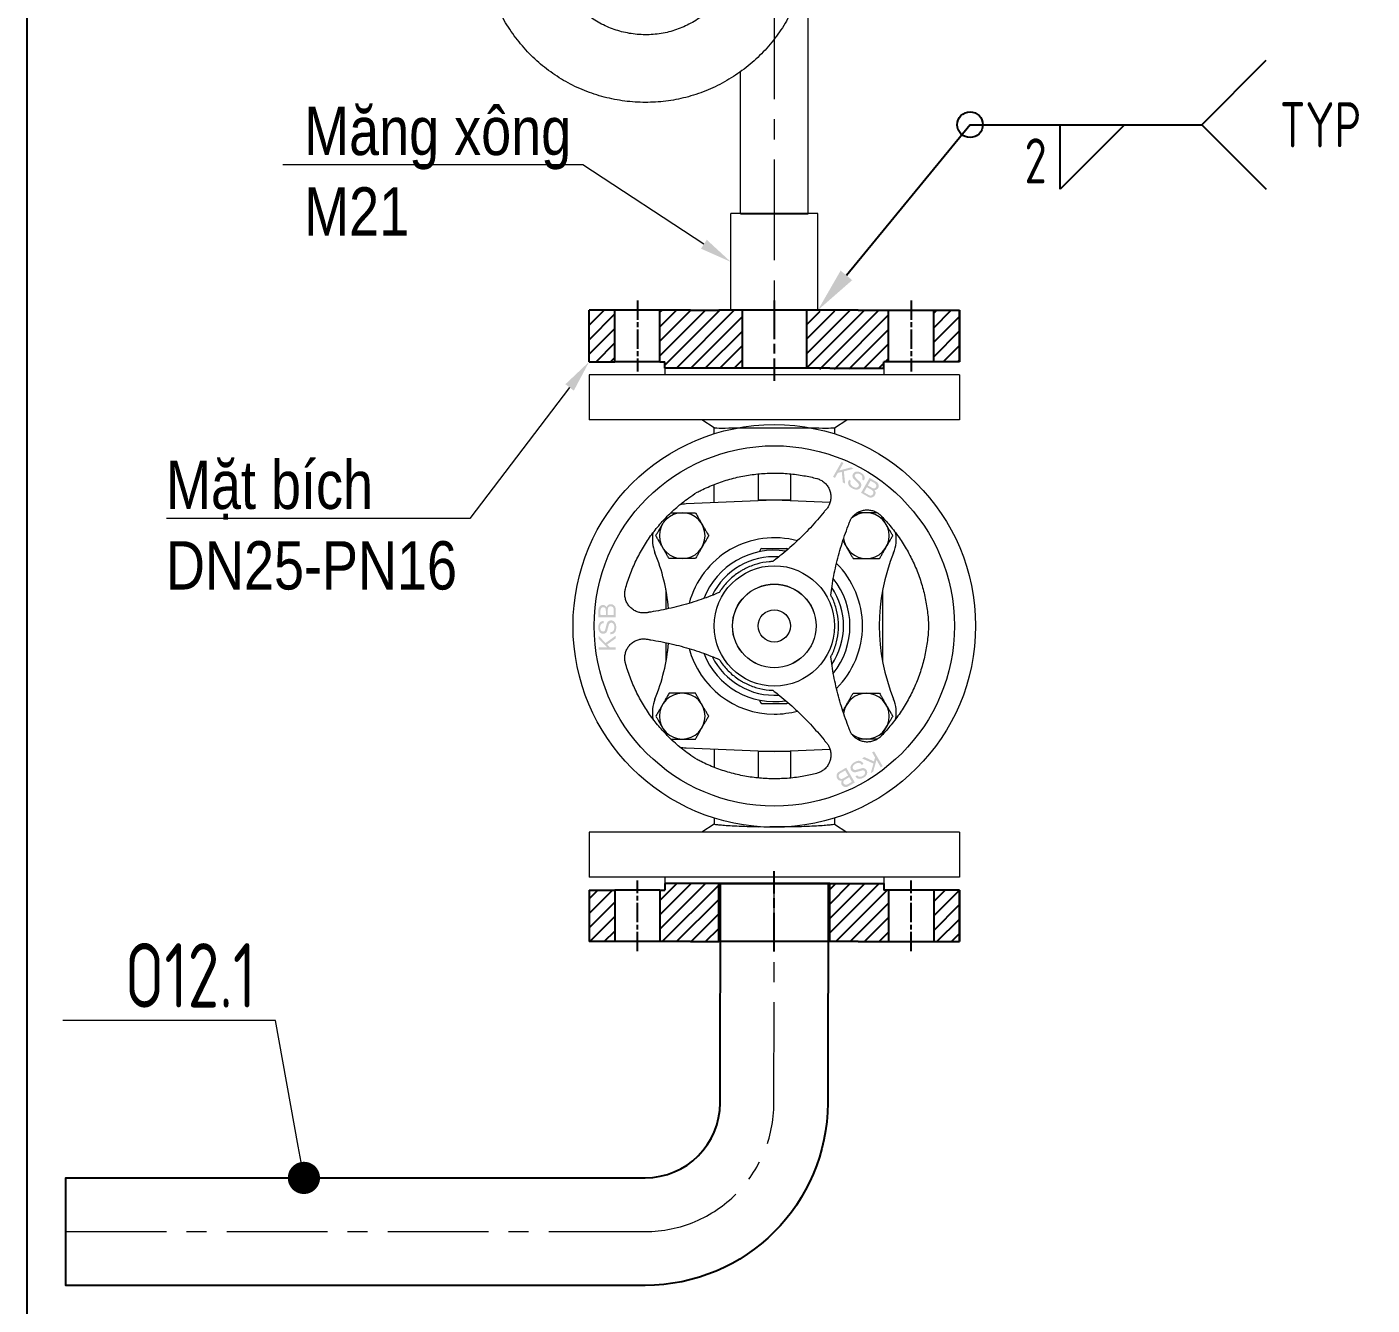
# Model space of a CAD drawing. Header units: millimetres. Extents: x -46397 to 283259, y -8690 to 23983.
# Drawn here: x 182186.1 to 182603.8, y -1668.3 to -1271.5 of the extents above; entities that cross this region are included whole.
import ezdxf
from ezdxf import colors
from ezdxf.entities.mleader import LeaderData, LeaderLine
from ezdxf.math import Vec2, Vec3

# ---------------------------------------------------------------- set-up
doc = ezdxf.new("R2010")
doc.units = ezdxf.units.MM
for name, pattern in [('AM_ISO08W050', [18, 12, -1.5, 3, -1.5]), ('AM_ISO08W050x2', [9, 6, -0.75, 1.5, -0.75]), ('CENTER', [2, 1.25, -0.25, 0.25, -0.25]), ('HIDDEN', [0.375, 0.25, -0.125])]:
    doc.linetypes.add(name, pattern=pattern)
for name, color, linetype, lineweight in [('AM_5', 3, 'Continuous', 25), ('AM_7', 4, 'AM_ISO08W050', 25), ('CHUAN DUONG TAM', 1, 'CENTER', 0), ('Dtext', 255, 'Continuous', 20), ('mDƯỜNG CƠ BẢN', 255, 'Continuous', 25), ('mDƯỜNG KHUẤT', 251, 'HIDDEN', 5), ('PV-1A1AF1D7', 7, 'Continuous', 0), ('PV-1AE4', 7, 'Continuous', 0)]:
    doc.layers.add(name, color=color, linetype=linetype, lineweight=lineweight)
doc.styles.add('Chu va so', font='arial.ttf')
doc.styles.add('GHI CHÚ 2', font='arial.ttf', dxfattribs={"width": 0.8, "height": 1})
doc.styles.get("Standard").update_dxf_attribs({"font": 'isocp.shx', "width": 0.8})
doc.styles.add('TCVN', font='arial.ttf')

# ---------------------------------------------------------------- blocks, each defined once
blk = doc.blocks.new('hgjkghjkghjkgjk')
at = {"linetype": 'Continuous', "ltscale": 50}
for p, q in [((-210, 3400), (210, 3400)), ((-210, 0), (210, 0))]:
    blk.add_line(p, q, dxfattribs=at)
at = {"layer": 'PV-1A1AF1D7', "extrusion": (0, 1, 0)}
for p, q in [((-210, 1700), (-210, 3400)), ((210, 1700), (210, 3400)), ((-210, 1699.9), (-210, 1700)), ((210, 1700), (210, 1700)), ((210, 0), (210, 1697.4)), ((-210, 0), (-210, 881))]:
    blk.add_line(p, q, dxfattribs=at)
at = {"layer": 'PV-1A1AF1D7'}
for points, knots in [([(210, 1699.9), (210, 1657.9), (207.3, 1615.9), (196.7, 1531.9), (188.6, 1489.9), (167.3, 1407.1), (153.9, 1366.1), (122.2, 1286.2), (103.7, 1247.2), (62.1, 1172.1), (38.9, 1135.9), (-11.7, 1067.3), (-39.1, 1034.8), (-97.9, 973.3), (-129.4, 944.3), (-195.8, 890.3), (-231, 865.2), (-304.2, 819.6), (-342.4, 799.1), (-420.8, 763.1), (-461.2, 747.7), (-543, 722.3), (-584.7, 712.3), (-668.3, 697.9), (-710.5, 693.4), (-795.3, 689.6), (-838.1, 690.4), (-923.6, 697.3), (-966.4, 703.5), (-1050.8, 721.2), (-1092.6, 732.8), (-1174.1, 761.1), (-1213.9, 777.8), (-1290.5, 816), (-1327.4, 837.6), (-1397.8, 885), (-1431.4, 910.9), (-1495.3, 966.9), (-1525.7, 997.1), (-1582.7, 1061.3), (-1609.3, 1095.4), (-1658.1, 1166.5), (-1680.3, 1203.8), (-1719.6, 1280.5), (-1736.8, 1320.1), (-1765.6, 1400.7), (-1777.3, 1441.7), (-1795.3, 1524.6), (-1801.7, 1566.5), (-1809.2, 1651.2), (-1810.3, 1694.2), (-1807.1, 1780), (-1802.8, 1823), (-1788.7, 1908.2), (-1779, 1950.5), (-1754.3, 2033), (-1739.4, 2073.5), (-1704.5, 2151.5), (-1684.6, 2189.2), (-1640.3, 2261.5), (-1615.9, 2296.2), (-1562.7, 2362.6), (-1533.7, 2394.4), (-1472.1, 2454.3), (-1439.1, 2482.4), (-1370.1, 2534.2), (-1333.9, 2558), (-1259, 2600.6), (-1220.2, 2619.4), (-1141.2, 2651.6), (-1100.8, 2665), (-1018.8, 2686.6), (-977.1, 2694.8), (-892.7, 2706.1), (-849.7, 2709), (-763.7, 2709.6), (-720.5, 2707.2), (-634.8, 2696.9), (-592.2, 2689), (-508.7, 2667.9), (-467.7, 2654.7), (-388.5, 2623.3), (-350, 2605.1), (-277.4, 2564.9), (-242.9, 2543), (-210, 2519.1)], [0.003524, 0.003524, 0.003524, 0.003524, 6.321713, 6.321713, 12.731547, 12.731547, 19.192711, 19.192711, 25.667527, 25.667527, 32.111364, 32.111364, 38.487634, 38.487634, 44.901531, 44.901531, 51.377982, 51.377982, 57.877574, 57.877574, 64.355788, 64.355788, 70.771359, 70.771359, 77.125238, 77.125238, 83.54674, 83.54674, 90.027261, 90.027261, 96.527035, 96.527035, 103.000791, 103.000791, 109.408702, 109.408702, 115.764049, 115.764049, 122.192695, 122.192695, 128.677023, 128.677023, 135.176144, 135.176144, 141.64572, 141.64572, 148.044381, 148.044381, 154.403818, 154.403818, 160.839209, 160.839209, 167.326538, 167.326538, 173.824948, 173.824948, 180.288801, 180.288801, 186.680609, 186.680609, 193.044213, 193.044213, 199.48669, 199.48669, 205.975593, 205.975593, 212.473406, 212.473406, 218.931901, 218.931901, 225.315595, 225.315595, 231.685052, 231.685052, 238.134335, 238.134335, 244.625947, 244.625947, 251.121835, 251.121835, 257.574765, 257.574765, 263.949948, 263.949948, 270.068543, 270.068543, 270.068543, 270.068543]), ([(-210, 1700), (-210, 1700), (-210, 1700), (-210, 1701.6), (-210, 1703.2), (-210.1, 1709.6), (-210.2, 1714.4), (-210.8, 1733.6), (-211.8, 1747.9), (-216.8, 1794.8), (-223, 1827.1), (-240.6, 1890.3), (-252.1, 1921.3), (-280, 1980.6), (-296.5, 2009.1), (-333.8, 2062.3), (-354.5, 2087.3), (-400, 2134.1), (-425.1, 2155.9), (-478.4, 2195.2), (-506.8, 2212.8), (-565.7, 2242.5), (-596.3, 2254.7), (-658.3, 2273.4), (-689.9, 2280.1), (-754, 2288.5), (-786.9, 2290.1), (-852.7, 2288), (-885.9, 2284.2), (-950.9, 2271.2), (-982.9, 2261.9), (-1043.8, 2238.3), (-1073, 2223.9), (-1128.4, 2190.7), (-1154.8, 2171.8), (-1204.6, 2129.7), (-1228.2, 2106.3), (-1271.2, 2055.9), (-1290.7, 2028.8), (-1324.5, 1972.1), (-1338.9, 1942.5), (-1362, 1881.9), (-1370.9, 1850.9), (-1383.8, 1787.5), (-1387.7, 1754.9), (-1390.2, 1689.1), (-1388.8, 1655.7), (-1380.4, 1590), (-1373.4, 1557.4), (-1354.2, 1494.9), (-1341.9, 1464.7), (-1312.7, 1407.1), (-1295.7, 1379.5), (-1257.3, 1326.8), (-1235.6, 1301.7), (-1188.4, 1255.2), (-1162.7, 1233.8), (-1108.6, 1196.1), (-1080, 1179.6), (-1021.2, 1152.3), (-990.9, 1141.2), (-928.6, 1123.9), (-896.3, 1117.7), (-830.9, 1110.5), (-797.5, 1109.6), (-731.4, 1113.3), (-698.4, 1117.9), (-634.6, 1132.7), (-603.7, 1142.8), (-544.1, 1167.9), (-515.4, 1182.8), (-460.2, 1217.4), (-433.5, 1237.3), (-383.9, 1281), (-360.7, 1305.1), (-319.2, 1356.5), (-300.8, 1383.9), (-269.2, 1440.6), (-255.9, 1470.1), (-233.9, 1531.3), (-225.4, 1563.2), (-213.2, 1629.9), (-210, 1665), (-210, 1700)], [0, 0, 0, 0, 0.002312, 0.002312, 0.243957, 0.243957, 0.96894, 0.96894, 3.145122, 3.145122, 8.095918, 8.095918, 13.070364, 13.070364, 18.019213, 18.019213, 22.901674, 22.901674, 27.898905, 27.898905, 32.922863, 32.922863, 37.88042, 37.88042, 42.728278, 42.728278, 47.674841, 47.674841, 52.695927, 52.695927, 57.70093, 57.70093, 62.594514, 62.594514, 67.472727, 67.472727, 72.467291, 72.467291, 77.49286, 77.49286, 82.452781, 82.452781, 87.300858, 87.300858, 92.245275, 92.245275, 97.266905, 97.266905, 102.272289, 102.272289, 107.168155, 107.168155, 112.044512, 112.044512, 117.037116, 117.037116, 122.063165, 122.063165, 127.025141, 127.025141, 131.87367, 131.87367, 136.815703, 136.815703, 141.836744, 141.836744, 146.843265, 146.843265, 151.741844, 151.741844, 156.615174, 156.615174, 161.606659, 161.606659, 166.633278, 166.633278, 171.597417, 171.597417, 176.465578, 176.465578, 181.428978, 181.428978, 186.726804, 186.726804, 186.726804, 186.726804])]:
    blk.add_open_spline(points, degree=3, knots=knots, dxfattribs=at)
for points in [[(210, 1700.6), (210, 1700.4), (210, 1700.2), (210, 1700)], [(210, 1700), (210, 1700), (210, 1700), (210, 1700)]]:
    blk.add_open_spline(points, degree=3, dxfattribs=at)
blk = doc.blocks.new('_Dot')
at = {"color": 0, "linetype": 'ByBlock', "lineweight": -2}
blk.add_line((-0.5, 0), (-1, 0), dxfattribs=at)
at = {"color": 0, "linetype": 'ByBlock', "const_width": 0.5}
blk.add_lwpolyline([(-0.25, 0, 1), (0.25, 0, 1)], format="xyb", close=True, dxfattribs=at)
blk = doc.blocks.new('dfg43635tdfbdfgfdg')
at = {"layer": 'PV-1A1AF1D7', "extrusion": (0, 1, 0)}
for p, q in [((270, 600), (-270, 600)), ((-270, 0), (-270, 600)), ((270, 0), (270, 600)), ((270, 0), (-270, 0))]:
    blk.add_line(p, q, dxfattribs=at)
blk = doc.blocks.new('KSB_LA_')
at = {"extrusion": (0, -1, 0)}
h = blk.add_hatch(color=0, dxfattribs=at)
h.paths.add_polyline_path([(-6.5, -3.52), (-7.24, -3.52), (-7.21, -9.34), (-6.48, -9.34), (-6.48, -7.37), (-5.52, -6.41), (-3.5, -9.31), (-2.62, -9.31), (-5.03, -5.87), (-2.65, -3.49), (-3.61, -3.52), (-6.48, -6.41)])
h.paths.add_polyline_path([(1.45, -6.32), (1.34, -6.28), (-0.52, -5.79), (-0.66, -5.74), (-0.9, -5.63), (-1.01, -5.57), (-1.19, -5.33), (-1.26, -5.02), (-1.13, -4.58), (-0.97, -4.39), (-0.78, -4.24), (-0.57, -4.13), (-0.22, -4.04), (0.03, -4.01), (0.41, -4.04), (0.66, -4.09), (0.87, -4.17), (1.09, -4.31), (1.2, -4.42), (1.39, -4.69), (1.48, -4.91), (1.5, -5.18), (2.21, -5.18), (2.21, -5.05), (2.19, -4.83), (2.13, -4.61), (1.99, -4.25), (1.82, -4.01), (1.67, -3.87), (1.42, -3.71), (1.33, -3.65), (1.12, -3.57), (1.01, -3.54), (0.79, -3.46), (0.55, -3.44), (0.27, -3.41), (-0.36, -3.41), (-0.48, -3.44), (-0.72, -3.5), (-0.85, -3.54), (-1.07, -3.63), (-1.26, -3.74), (-1.45, -3.87), (-1.65, -4.1), (-1.78, -4.3), (-1.87, -4.5), (-1.94, -4.73), (-1.97, -4.99), (-1.97, -5.24), (-1.9, -5.58), (-1.82, -5.77), (-1.64, -6.03), (-1.56, -6.11), (-1.38, -6.25), (-1.18, -6.36), (-1.07, -6.41), (0, -6.7), (0.79, -6.91), (1.08, -7.01), (1.3, -7.14), (1.46, -7.27), (1.57, -7.44), (1.63, -7.64), (1.64, -7.92), (1.56, -8.16), (1.45, -8.35), (1.28, -8.52), (1.2, -8.57), (1.01, -8.68), (0.79, -8.76), (0.55, -8.82), (0.27, -8.85), (0.14, -8.85), (-0.16, -8.82), (-0.52, -8.74), (-0.82, -8.63), (-1.05, -8.45), (-1.26, -8.22), (-1.37, -8), (-1.42, -7.75), (-1.48, -7.48), (-2.16, -7.48), (-2.13, -7.7), (-2.1, -7.94), (-2.05, -8.19), (-1.97, -8.41), (-1.86, -8.63), (-1.64, -8.87), (-1.42, -9.08), (-1.23, -9.2), (-1.02, -9.3), (-0.81, -9.37), (-0.56, -9.42), (-0.3, -9.46), (-0.03, -9.47), (0.46, -9.47), (0.86, -9.41), (1.09, -9.35), (1.31, -9.27), (1.61, -9.12), (1.9, -8.9), (2.16, -8.63), (2.27, -8.41), (2.38, -8.09), (2.42, -7.85), (2.42, -7.58), (2.32, -7.21), (2.24, -6.99), (2.04, -6.71), (1.78, -6.47)])
h.paths.add_polyline_path([(7, -6.3), (6.75, -6.2), (6.86, -6.14), (7.08, -6), (7.21, -5.84), (7.35, -5.65), (7.43, -5.43), (7.49, -5.21), (7.49, -4.86), (7.46, -4.61), (7.38, -4.39), (7.27, -4.17), (7.13, -3.98), (6.94, -3.82), (6.91, -3.79), (6.7, -3.65), (6.48, -3.54), (6.26, -3.49), (6.01, -3.46), (3.39, -3.46), (3.42, -9.28), (6.31, -9.28), (6.45, -9.26), (6.67, -9.2), (6.89, -9.12), (7.11, -8.98), (7.3, -8.79), (7.35, -8.71), (7.49, -8.52), (7.62, -8.3), (7.71, -8.08), (7.76, -7.59), (7.71, -7.15), (7.62, -6.93), (7.52, -6.74), (7.38, -6.58)])
h.paths.add_polyline_path([(4.15, -6.63), (6.09, -6.63), (6.34, -6.69), (6.56, -6.74), (6.72, -6.85), (6.86, -6.99), (6.94, -7.15), (7.02, -7.37), (7.02, -7.64), (7, -7.89), (6.91, -8.14), (6.78, -8.33), (6.59, -8.49), (6.37, -8.57), (6.12, -8.63), (4.18, -8.63)], flags=16)
h.paths.add_polyline_path([(4.15, -5.98), (4.15, -4.15), (5.52, -4.12), (5.66, -4.12), (5.9, -4.17), (6.12, -4.23), (6.34, -4.34), (6.64, -4.64), (6.72, -4.86), (6.75, -5.1), (6.72, -5.35), (6.61, -5.57), (6.45, -5.73), (6.31, -5.84), (6.09, -5.92), (5.85, -5.95)], flags=16)
blk = doc.blocks.new('TSRGDFG')
at = {"layer": 'PV-1AE4', "color": 253, "extrusion": (1.60812e-16, -1, 3.44509e-16)}
for p, q in [((0, 160), (-34, 160)), ((-34, 160), (-34, 158)), ((34, 160), (0, 160)), ((34, 160), (34, 158)), ((0, 158), (-57.5, 158)), ((-57.5, 158), (-57.5, 144)), ((57.5, 158), (0, 158)), ((57.5, 158), (57.5, 144)), ((0, 144), (-57.5, 144)), ((-18.68, 141.51), (-22.49, 144)), ((-5, 142.3), (-5, 142.3)), ((57.5, 144), (0, 144)), ((5, 142.3), (5, 142.3)), ((18.68, 141.51), (22.49, 144)), ((-5, 127.2), (-5, 120.5)), ((5, 127.22), (5, 120.5)), ((0, 119), (-27.33, 117.86)), ((-5, 120.5), (-5, 119)), ((0, 119), (-5, 119)), ((-5, 119), (-5, 118.79)), ((5, 119), (0, 119)), ((17.3, 118.28), (0, 119)), ((5, 120.5), (5, 119)), ((5, 119), (5, 118.79)), ((-4.35, 103.09), (-4.35, 103.54)), ((-3.85, 104.04), (3.85, 104.04)), ((-33.64, 91.19), (-33.64, 85.19)), ((33.64, 91.19), (33.64, 68.81)), ((-33.64, 74.81), (-33.64, 68.81)), ((-4.35, 56.46), (-4.35, 56.91)), ((-3.85, 55.96), (3.85, 55.96)), ((-27.33, 42.14), (0, 41)), ((-18.69, 41.78), (-18.69, 36.09)), ((-5, 41.21), (-5, 41)), ((0, 41), (-5, 41)), ((-5, 41), (-5, 39.5)), ((-5, 39.5), (-5, 32.8)), ((0, 41), (17.3, 41.72)), ((5, 41), (0, 41)), ((5, 41.21), (5, 41)), ((5, 41), (5, 39.5)), ((5, 39.5), (5, 32.78)), ((-18.69, 18.48), (-22.49, 16)), ((-18.69, 20.36), (-18.69, 18.47)), ((-5, 17.7), (-5, 17.7)), ((5, 17.7), (5, 17.7)), ((18.69, 20.36), (18.69, 18.47)), ((18.69, 18.48), (22.49, 16)), ((0, 16), (-57.5, 16)), ((-57.5, 16), (-57.5, 2)), ((57.5, 16), (0, 16)), ((57.5, 16), (57.5, 2)), ((0, 2), (-57.5, 2)), ((-34, 2), (-34, 0)), ((0, 0), (-34, 0)), ((57.5, 2), (0, 2)), ((34, 0), (0, 0)), ((34, 2), (34, 0))]:
    blk.add_line(p, q, dxfattribs=at)
at = {"layer": 'PV-1AE4', "color": 253}
for radius in [62.5, 55.94, 18.68, 12.99, 12.96, 5]:
    blk.add_circle((0, 80), radius, dxfattribs=at)
for centre, radius, start, end in [((-26.87, 106.87), 11, 92.3876, 103.1154), ((-28.58, 108.01), 7.1, 90, 270), ((-28.58, 108.01), 7.1, 270, 90), ((28.58, 108.01), 7.1, 90, 131.0701), ((28.58, 108.01), 7.1, 270, 90), ((-26.87, 106.87), 11, 169.5049, 202.2378), ((26.87, 106.87), 11, 337.7622, 10.7822), ((0, 80), 27.37, 74.8373, 165.1627), ((28.58, 108.01), 7.1, 186.701, 270), ((-92.59, 80), 60, 5.1269, 22.2378), ((0, 80), 23.5, 81.2159, 158.7841), ((0, 80), 21.5, 86.1878, 153.8122), ((-3.85, 103.54), 0.5, 90, 180), ((3.85, 103.54), 0.5, 32.5438, 90), ((92.59, 80), 60, 157.7622, 202.2378), ((0, 80), 27.37, 314.8373, 45.1627), ((0, 80), 21.5, 326.1878, 33.8122), ((0, 80), 23.5, 321.2159, 38.7841), ((-92.59, 80), 60, 337.7622, 354.8731), ((0, 80), 27.37, 194.8373, 270), ((0, 80), 23.5, 201.2159, 278.7841), ((0, 80), 21.5, 206.1878, 273.8122), ((-28.58, 51.99), 7.1, 90, 270), ((-28.58, 51.99), 7.1, 270, 90), ((28.58, 51.99), 7.1, 90, 173.299), ((28.58, 51.99), 7.1, 270, 90), ((-26.87, 53.13), 11, 157.7622, 190.4951), ((-3.85, 56.46), 0.5, 180, 270), ((3.85, 56.46), 0.5, 270, 327.4562), ((26.87, 53.13), 11, 349.2178, 22.2378), ((0, 80), 27.37, 270, 285.1627), ((28.58, 51.99), 7.1, 228.9299, 270), ((-26.87, 53.13), 11, 256.8846, 267.6124)]:
    blk.add_arc(centre, radius, start, end, dxfattribs=at)
for points in [[(-18.69, 139.64), (-18.69, 140.26), (-18.69, 140.89), (-18.69, 141.52)], [(18.69, 141.52), (18.69, 140.89), (18.69, 140.26), (18.69, 139.64)], [(0, 100.34), (-0.16, 100.22), (-0.32, 100.1), (-0.48, 99.98)], [(-0.48, 60.02), (-0.32, 59.9), (-0.16, 59.78), (0, 59.66)]]:
    blk.add_open_spline(points, degree=3, dxfattribs=at)
for points, knots in [([(-18.68, 141.51), (-18.64, 141.49), (-18.34, 141.46), (-17.04, 141.44), (-15.79, 141.44), (-13.28, 141.45), (-12.33, 141.46), (11.3, 141.47)], [195.333985, 195.333985, 195.333985, 195.333985, 200.776399, 200.776399, 208.516862, 208.516862, 212.452037, 212.452037, 212.452037, 212.452037]), ([(11.3, 141.47), (11.75, 141.46), (12.19, 141.46), (12.61, 141.46), (14.37, 141.44), (15.81, 141.44), (17.89, 141.45), (18.51, 141.47), (18.67, 141.51), (18.68, 141.51), (18.68, 141.51)], [117.583587, 117.583587, 117.583587, 117.583587, 119.303028, 119.303028, 119.303028, 126.571901, 126.571901, 134.04664, 134.04664, 134.692812, 134.692812, 134.692812, 134.692812]), ([(-23.96, 121.5), (-23.56, 121.71), (-23.15, 121.92), (-21.32, 122.82), (-19.85, 123.46), (-16.87, 124.61), (-15.35, 125.11), (-12.29, 125.97), (-10.74, 126.33), (-7.64, 126.9), (-6.09, 127.11), (-3.02, 127.38), (-1.5, 127.45), (0, 127.46)], [49.747558, 49.747558, 49.747558, 49.747558, 51.031582, 51.031582, 55.520597, 55.520597, 60.009611, 60.009611, 64.498626, 64.498626, 68.987641, 68.987641, 73.476656, 73.476656, 73.476656, 73.476656]), ([(0, 127.46), (1.5, 127.46), (3.03, 127.4), (6.1, 127.13), (7.66, 126.92), (10.54, 126.41), (11.88, 126.11), (13.2, 125.76)], [73.476656, 73.476656, 73.476656, 73.476656, 77.973061, 77.973061, 82.469466, 82.469466, 86.339426, 86.339426, 86.339426, 86.339426]), ([(13.2, 125.76), (13.24, 125.75), (13.27, 125.74), (13.7, 125.62), (14.09, 125.46), (14.84, 125.06), (15.2, 124.81), (15.85, 124.25), (16.14, 123.93), (16.65, 123.25), (16.86, 122.89), (17.2, 122.15), (17.34, 121.75), (17.52, 120.92), (17.57, 120.49), (17.57, 119.63), (17.52, 119.2), (17.34, 118.38), (17.21, 117.98), (17.04, 117.61), (16.9, 117.3), (16.73, 117), (16.33, 116.41), (16.1, 116.13), (15.81, 115.84), (15.77, 115.8), (15.74, 115.77)], [-10.001871, -10.001871, -10.001871, -10.001871, -9.897076, -9.897076, -8.6696, -8.6696, -7.442124, -7.442124, -6.214648, -6.214648, -4.987172, -4.987172, -3.740379, -3.740379, -2.493586, -2.493586, -1.246793, -1.246793, 0, 0, 0, 1.040397, 1.040397, 2.080794, 2.080794, 2.222701, 2.222701, 2.222701, 2.222701]), ([(-46.23, 91.45), (-46.03, 92.19), (-45.81, 92.93), (-45.09, 95.18), (-44.53, 96.67), (-43.28, 99.59), (-42.59, 101.03), (-41.08, 103.81), (-40.26, 105.17), (-38.52, 107.78), (-37.6, 109.03), (-35.67, 111.42), (-34.66, 112.56), (-32.58, 114.72), (-31.46, 115.78), (-29.11, 117.82), (-27.87, 118.81), (-25.73, 120.34), (-24.85, 120.93), (-23.96, 121.5)], [11.216672, 11.216672, 11.216672, 11.216672, 13.403539, 13.403539, 17.871385, 17.871385, 22.339231, 22.339231, 26.807077, 26.807077, 31.274923, 31.274923, 35.74277, 35.74277, 40.280719, 40.280719, 44.818669, 44.818669, 47.809594, 47.809594, 47.809594, 47.809594]), ([(-18.69, 118.22), (-18.69, 118.98), (-18.69, 119.74), (-18.69, 121.64), (-18.69, 122.78), (-18.69, 123.91)], [25.130063, 25.130063, 25.130063, 25.130063, 27.503471, 27.503471, 31.085325, 31.085325, 31.085325, 31.085325]), ([(15.74, 115.77), (15.64, 115.65), (15.54, 115.53), (14.1, 113.72), (12.68, 112.09), (9.74, 108.92), (8.21, 107.39), (5.05, 104.46), (3.43, 103.05), (1.18, 101.25), (0.59, 100.79), (0, 100.34)], [20.885056, 20.885056, 20.885056, 20.885056, 21.331415, 21.331415, 27.520135, 27.520135, 33.708854, 33.708854, 39.897574, 39.897574, 42.063822, 42.063822, 42.063822, 42.063822]), ([(23.11, 111.51), (23.12, 111.56), (23.13, 111.61), (23.24, 112.01), (23.37, 112.35), (23.67, 112.99), (23.85, 113.29), (24.29, 113.89), (24.56, 114.21), (25.19, 114.78), (25.54, 115.03), (26.28, 115.46), (26.68, 115.63), (27.49, 115.89), (27.91, 115.97), (28.72, 116.05), (29.14, 116.04), (29.98, 115.94), (30.4, 115.85), (31.21, 115.57), (31.6, 115.38), (32.32, 114.93), (32.66, 114.67), (32.98, 114.37), (33, 114.34), (33.03, 114.32)], [14.160197, 14.160197, 14.160197, 14.160197, 14.302104, 14.302104, 15.342501, 15.342501, 16.382897, 16.382897, 17.62969, 17.62969, 18.876483, 18.876483, 20.123276, 20.123276, 21.370069, 21.370069, 22.597545, 22.597545, 23.825021, 23.825021, 25.052497, 25.052497, 26.279973, 26.279973, 26.384768, 26.384768, 26.384768, 26.384768]), ([(33.03, 114.32), (33.24, 114.1), (33.46, 113.88), (34.69, 112.59), (35.69, 111.45), (37.61, 109.05), (38.53, 107.79), (40.26, 105.18), (41.07, 103.83), (42.57, 101.04), (43.26, 99.6), (44.49, 96.67), (45.05, 95.18), (46.01, 92.16), (46.42, 90.64), (47.09, 87.58), (47.35, 86.04), (47.74, 83), (47.86, 81.49), (47.92, 80)], [114.815212, 114.815212, 114.815212, 114.815212, 115.723509, 115.723509, 120.188819, 120.188819, 124.654128, 124.654128, 129.119438, 129.119438, 133.584748, 133.584748, 138.050057, 138.050057, 142.515367, 142.515367, 146.980676, 146.980676, 151.445986, 151.445986, 151.445986, 151.445986]), ([(17.54, 89.58), (17.65, 90.51), (17.78, 91.45), (18.25, 94.49), (18.65, 96.6), (19.62, 100.8), (20.18, 102.89), (21.45, 107.03), (22.16, 109.07), (23, 111.22), (23.05, 111.37), (23.11, 111.51)], [61.906525, 61.906525, 61.906525, 61.906525, 64.652452, 64.652452, 70.841172, 70.841172, 77.029891, 77.029891, 83.218611, 83.218611, 83.66497, 83.66497, 83.66497, 83.66497]), ([(-9.97, 97.27), (-10.29, 97.08), (-10.61, 96.89), (-12.03, 95.97), (-13.04, 95.15), (-13.95, 94.28), (-14.85, 93.41), (-15.7, 92.42), (-16.67, 91.03), (-16.87, 90.72), (-17.07, 90.4)], [-4.830267, -4.830267, -4.830267, -4.830267, -3.770103, -3.770103, 0, 0, 0, 3.770104, 3.770104, 4.830268, 4.830268, 4.830268, 4.830268]), ([(-0.48, 99.98), (-0.85, 99.97), (-1.22, 99.95), (-2.9, 99.81), (-4.18, 99.56), (-5.39, 99.22), (-6.6, 98.87), (-7.82, 98.4), (-9.32, 97.63), (-9.65, 97.46), (-9.97, 97.27)], [-4.830268, -4.830268, -4.830268, -4.830268, -3.770104, -3.770104, 0, 0, 0, 3.770103, 3.770103, 4.830267, 4.830267, 4.830267, 4.830267]), ([(-38.84, 84.26), (-38.89, 84.24), (-38.94, 84.23), (-39.34, 84.12), (-39.7, 84.06), (-40.41, 84.01), (-40.76, 84.01), (-41.5, 84.09), (-41.91, 84.17), (-42.71, 84.43), (-43.11, 84.6), (-43.85, 85.03), (-44.2, 85.29), (-44.83, 85.86), (-45.11, 86.18), (-45.58, 86.84), (-45.78, 87.21), (-46.12, 87.99), (-46.24, 88.4), (-46.41, 89.24), (-46.44, 89.68), (-46.42, 90.53), (-46.36, 90.95), (-46.25, 91.38), (-46.24, 91.41), (-46.23, 91.45)], [14.160197, 14.160197, 14.160197, 14.160197, 14.302104, 14.302104, 15.342501, 15.342501, 16.382897, 16.382897, 17.62969, 17.62969, 18.876483, 18.876483, 20.123276, 20.123276, 21.370069, 21.370069, 22.597545, 22.597545, 23.825021, 23.825021, 25.052497, 25.052497, 26.279973, 26.279973, 26.384768, 26.384768, 26.384768, 26.384768]), ([(-17.07, 90.4), (-17.93, 90.03), (-18.81, 89.68), (-21.68, 88.56), (-23.71, 87.85), (-27.82, 86.59), (-29.91, 86.03), (-34.13, 85.06), (-36.25, 84.65), (-38.54, 84.3), (-38.69, 84.28), (-38.84, 84.26)], [61.906525, 61.906525, 61.906525, 61.906525, 64.652452, 64.652452, 70.841172, 70.841172, 77.029891, 77.029891, 83.218611, 83.218611, 83.66497, 83.66497, 83.66497, 83.66497]), ([(19.94, 80), (19.94, 80.37), (19.93, 80.74), (19.84, 82.43), (19.65, 83.72), (19.34, 84.94), (19.03, 86.16), (18.6, 87.39), (17.89, 88.92), (17.72, 89.25), (17.54, 89.58)], [-4.830267, -4.830267, -4.830267, -4.830267, -3.770103, -3.770103, 0, 0, 0, 3.770104, 3.770104, 4.830268, 4.830268, 4.830268, 4.830268]), ([(17.54, 70.42), (17.72, 70.75), (17.89, 71.08), (18.6, 72.61), (19.03, 73.84), (19.34, 75.06), (19.65, 76.28), (19.84, 77.57), (19.93, 79.26), (19.94, 79.63), (19.94, 80)], [-4.830268, -4.830268, -4.830268, -4.830268, -3.770104, -3.770104, 0, 0, 0, 3.770103, 3.770103, 4.830267, 4.830267, 4.830267, 4.830267]), ([(47.92, 80), (47.86, 78.51), (47.74, 77), (47.35, 73.96), (47.09, 72.42), (46.42, 69.36), (46.01, 67.84), (45.05, 64.82), (44.49, 63.33), (43.26, 60.4), (42.57, 58.96), (41.07, 56.17), (40.26, 54.82), (38.53, 52.21), (37.61, 50.95), (35.69, 48.55), (34.69, 47.41), (33.46, 46.12), (33.24, 45.9), (33.03, 45.68)], [159.30527, 159.30527, 159.30527, 159.30527, 163.77058, 163.77058, 168.235889, 168.235889, 172.701199, 172.701199, 177.166509, 177.166509, 181.631818, 181.631818, 186.097128, 186.097128, 190.562437, 190.562437, 195.027747, 195.027747, 195.936044, 195.936044, 195.936044, 195.936044]), ([(-46.23, 68.55), (-46.24, 68.59), (-46.25, 68.62), (-46.36, 69.05), (-46.42, 69.47), (-46.44, 70.32), (-46.41, 70.76), (-46.24, 71.6), (-46.12, 72.01), (-45.78, 72.79), (-45.58, 73.16), (-45.11, 73.82), (-44.83, 74.14), (-44.2, 74.71), (-43.85, 74.97), (-43.11, 75.4), (-42.71, 75.57), (-41.91, 75.83), (-41.5, 75.91), (-41.09, 75.95), (-40.76, 75.99), (-40.41, 75.99), (-39.7, 75.94), (-39.34, 75.88), (-38.94, 75.77), (-38.89, 75.76), (-38.84, 75.74)], [-10.001871, -10.001871, -10.001871, -10.001871, -9.897076, -9.897076, -8.6696, -8.6696, -7.442124, -7.442124, -6.214648, -6.214648, -4.987172, -4.987172, -3.740379, -3.740379, -2.493586, -2.493586, -1.246793, -1.246793, 0, 0, 0, 1.040397, 1.040397, 2.080794, 2.080794, 2.222701, 2.222701, 2.222701, 2.222701]), ([(-38.84, 75.74), (-38.69, 75.72), (-38.54, 75.7), (-36.25, 75.35), (-34.13, 74.94), (-29.91, 73.97), (-27.82, 73.41), (-23.71, 72.15), (-21.68, 71.44), (-18.81, 70.32), (-17.93, 69.97), (-17.07, 69.6)], [20.885056, 20.885056, 20.885056, 20.885056, 21.331415, 21.331415, 27.520135, 27.520135, 33.708854, 33.708854, 39.897574, 39.897574, 42.643501, 42.643501, 42.643501, 42.643501]), ([(-23.96, 38.5), (-24.85, 39.07), (-25.73, 39.66), (-27.87, 41.19), (-29.11, 42.18), (-31.46, 44.22), (-32.58, 45.28), (-34.66, 47.44), (-35.67, 48.58), (-37.6, 50.97), (-38.52, 52.22), (-40.26, 54.83), (-41.08, 56.19), (-42.59, 58.97), (-43.28, 60.41), (-44.53, 63.33), (-45.09, 64.82), (-45.81, 67.07), (-46.03, 67.81), (-46.23, 68.55)], [262.941662, 262.941662, 262.941662, 262.941662, 265.932587, 265.932587, 270.470537, 270.470537, 275.008487, 275.008487, 279.476333, 279.476333, 283.944179, 283.944179, 288.412025, 288.412025, 292.879871, 292.879871, 297.347718, 297.347718, 299.534584, 299.534584, 299.534584, 299.534584]), ([(-17.07, 69.6), (-16.87, 69.28), (-16.67, 68.97), (-15.7, 67.58), (-14.85, 66.59), (-13.95, 65.72), (-13.04, 64.85), (-12.03, 64.03), (-10.61, 63.11), (-10.29, 62.92), (-9.97, 62.73)], [-4.830268, -4.830268, -4.830268, -4.830268, -3.770104, -3.770104, 0, 0, 0, 3.770103, 3.770103, 4.830267, 4.830267, 4.830267, 4.830267]), ([(23.11, 48.49), (23.05, 48.63), (23, 48.78), (22.16, 50.93), (21.45, 52.97), (20.18, 57.11), (19.62, 59.2), (18.65, 63.4), (18.25, 65.51), (17.78, 68.55), (17.65, 69.49), (17.54, 70.42)], [20.885056, 20.885056, 20.885056, 20.885056, 21.331415, 21.331415, 27.520135, 27.520135, 33.708854, 33.708854, 39.897574, 39.897574, 42.643501, 42.643501, 42.643501, 42.643501]), ([(-9.97, 62.73), (-9.65, 62.54), (-9.32, 62.37), (-7.82, 61.6), (-6.6, 61.13), (-5.39, 60.78), (-4.18, 60.44), (-2.9, 60.19), (-1.22, 60.05), (-0.85, 60.03), (-0.48, 60.02)], [-4.830267, -4.830267, -4.830267, -4.830267, -3.770103, -3.770103, 0, 0, 0, 3.770104, 3.770104, 4.830268, 4.830268, 4.830268, 4.830268]), ([(0, 59.66), (0.59, 59.21), (1.18, 58.75), (3.43, 56.95), (5.05, 55.54), (8.21, 52.61), (9.74, 51.08), (12.68, 47.91), (14.1, 46.28), (15.54, 44.47), (15.64, 44.35), (15.74, 44.23)], [62.486204, 62.486204, 62.486204, 62.486204, 64.652452, 64.652452, 70.841172, 70.841172, 77.029891, 77.029891, 83.218611, 83.218611, 83.66497, 83.66497, 83.66497, 83.66497]), ([(33.03, 45.68), (33, 45.66), (32.98, 45.63), (32.66, 45.33), (32.32, 45.07), (31.6, 44.62), (31.21, 44.43), (30.4, 44.15), (29.98, 44.06), (29.14, 43.96), (28.72, 43.95), (27.91, 44.03), (27.49, 44.11), (26.68, 44.37), (26.28, 44.54), (25.54, 44.97), (25.19, 45.22), (24.56, 45.79), (24.29, 46.11), (24.05, 46.44), (23.85, 46.71), (23.67, 47.01), (23.37, 47.65), (23.24, 47.99), (23.13, 48.39), (23.12, 48.44), (23.11, 48.49)], [-10.001871, -10.001871, -10.001871, -10.001871, -9.897076, -9.897076, -8.6696, -8.6696, -7.442124, -7.442124, -6.214648, -6.214648, -4.987172, -4.987172, -3.740379, -3.740379, -2.493586, -2.493586, -1.246793, -1.246793, 0, 0, 0, 1.040397, 1.040397, 2.080794, 2.080794, 2.222701, 2.222701, 2.222701, 2.222701]), ([(15.74, 44.23), (15.77, 44.2), (15.81, 44.16), (16.1, 43.87), (16.33, 43.59), (16.73, 43), (16.9, 42.7), (17.21, 42.02), (17.34, 41.62), (17.52, 40.8), (17.57, 40.37), (17.57, 39.51), (17.52, 39.08), (17.34, 38.25), (17.2, 37.85), (16.86, 37.11), (16.65, 36.75), (16.14, 36.07), (15.85, 35.75), (15.2, 35.19), (14.84, 34.94), (14.09, 34.54), (13.7, 34.38), (13.27, 34.26), (13.24, 34.25), (13.2, 34.24)], [14.160197, 14.160197, 14.160197, 14.160197, 14.302104, 14.302104, 15.342501, 15.342501, 16.382897, 16.382897, 17.62969, 17.62969, 18.876483, 18.876483, 20.123276, 20.123276, 21.370069, 21.370069, 22.597545, 22.597545, 23.825021, 23.825021, 25.052497, 25.052497, 26.279973, 26.279973, 26.384768, 26.384768, 26.384768, 26.384768]), ([(0, 32.54), (-1.5, 32.55), (-3.02, 32.62), (-6.09, 32.89), (-7.64, 33.1), (-10.74, 33.67), (-12.29, 34.03), (-15.35, 34.89), (-16.87, 35.39), (-19.85, 36.54), (-21.32, 37.18), (-23.15, 38.08), (-23.56, 38.29), (-23.96, 38.5)], [237.274599, 237.274599, 237.274599, 237.274599, 241.763614, 241.763614, 246.252629, 246.252629, 250.741644, 250.741644, 255.230658, 255.230658, 259.719673, 259.719673, 261.003697, 261.003697, 261.003697, 261.003697]), ([(13.2, 34.24), (11.88, 33.89), (10.54, 33.59), (7.66, 33.08), (6.1, 32.87), (3.03, 32.6), (1.5, 32.54), (0, 32.54)], [224.411829, 224.411829, 224.411829, 224.411829, 228.281789, 228.281789, 232.778194, 232.778194, 237.274599, 237.274599, 237.274599, 237.274599]), ([(-5, 17.58), (-5.86, 17.6), (-6.71, 17.62), (-8.73, 17.67), (-9.87, 17.71), (-11.96, 17.81), (-12.91, 17.86), (-14.54, 17.96), (-15.29, 18.01), (-16.58, 18.12), (-17.13, 18.18), (-17.98, 18.28), (-18.29, 18.33), (-18.62, 18.41), (-18.69, 18.44), (-18.69, 18.47)], [4.91802, 4.91802, 4.91802, 4.91802, 7.476387, 7.476387, 11.21458, 11.21458, 14.952773, 14.952773, 18.584494, 18.584494, 22.216215, 22.216215, 25.847936, 25.847936, 28.686651, 28.686651, 28.686651, 28.686651]), ([(18.69, 18.47), (18.69, 18.44), (18.62, 18.41), (18.29, 18.33), (17.98, 18.28), (17.13, 18.18), (16.58, 18.12), (15.29, 18.01), (14.54, 17.96), (12.91, 17.86), (11.96, 17.81), (9.87, 17.71), (8.73, 17.67), (6.71, 17.62), (5.86, 17.6), (-5, 17.58)], [86.442437, 86.442437, 86.442437, 86.442437, 89.281152, 89.281152, 92.912874, 92.912874, 96.544595, 96.544595, 100.176316, 100.176316, 103.914509, 103.914509, 107.652702, 107.652702, 110.211069, 110.211069, 110.211069, 110.211069])]:
    blk.add_open_spline(points, degree=3, knots=knots, dxfattribs=at)
for points, weights in [([(-36.79, 108.01), (-35.04, 111.04), (-33.42, 113.84)], [1, 1.12902519748, 1.04261980383]), ([(-32.14, 115.12), (-30.26, 115.12), (-28.58, 115.12)], [1.00819034049, 1.03335872221, 1]), ([(-28.58, 115.12), (-26.68, 115.12), (-24.48, 115.12)], [1, 1.0380269746, 1]), ([(-24.48, 115.12), (-22.43, 111.56), (-20.38, 108.01)], [1, 1.15455095302, 1]), ([(28.58, 115.12), (27.19, 115.12), (25.69, 115.12)], [1, 1.02745653443, 1.01526430422]), ([(32.03, 115.12), (30.21, 115.12), (28.58, 115.12)], [1.00959737529, 1.03239381338, 1]), ([(36.79, 108.01), (34.99, 111.12), (33.32, 114.02)], [1, 1.13273651838, 1.03747077644]), ([(-32.69, 100.91), (-34.74, 104.46), (-36.79, 108.01)], [1, 1.15455095302, 1]), ([(-20.38, 108.01), (-22.43, 104.46), (-24.48, 100.91)], [1, 1.15455095302, 1]), ([(21.28, 106.44), (22.8, 103.8), (24.48, 100.91)], [1.0506566189, 1.12262947199, 1]), ([(32.69, 100.91), (34.74, 104.46), (36.79, 108.01)], [1, 1.15455095302, 1]), ([(-28.58, 100.91), (-30.49, 100.91), (-32.69, 100.91)], [1, 1.0380269746, 1]), ([(-24.48, 100.91), (-26.68, 100.91), (-28.58, 100.91)], [1, 1.0380269746, 1]), ([(24.48, 100.91), (26.68, 100.91), (28.58, 100.91)], [1, 1.0380269746, 1]), ([(28.58, 100.91), (30.49, 100.91), (32.69, 100.91)], [1, 1.0380269746, 1]), ([(-32.69, 59.09), (-34.74, 55.54), (-36.79, 51.99)], [1, 1.15455095302, 1]), ([(-28.58, 59.09), (-30.49, 59.09), (-32.69, 59.09)], [1, 1.0380269746, 1]), ([(-24.48, 59.09), (-26.68, 59.09), (-28.58, 59.09)], [1, 1.0380269746, 1]), ([(-20.38, 51.99), (-22.43, 55.54), (-24.48, 59.09)], [1, 1.15455095302, 1]), ([(21.28, 53.56), (22.8, 56.2), (24.48, 59.09)], [1.0506566189, 1.12262947199, 1]), ([(24.48, 59.09), (26.68, 59.09), (28.58, 59.09)], [1, 1.0380269746, 1]), ([(28.58, 59.09), (30.49, 59.09), (32.69, 59.09)], [1, 1.0380269746, 1]), ([(32.69, 59.09), (34.74, 55.54), (36.79, 51.99)], [1, 1.15455095302, 1]), ([(-36.79, 51.99), (-35.04, 48.96), (-33.42, 46.16)], [1, 1.12902519748, 1.04261980383]), ([(-24.48, 44.88), (-22.43, 48.44), (-20.38, 51.99)], [1, 1.15455095302, 1]), ([(36.79, 51.99), (34.99, 48.88), (33.32, 45.98)], [1, 1.13273651838, 1.03747077644]), ([(-32.14, 44.88), (-30.26, 44.88), (-28.58, 44.88)], [1.00819034049, 1.03335872221, 1]), ([(-28.58, 44.88), (-26.68, 44.88), (-24.48, 44.88)], [1, 1.0380269746, 1]), ([(28.58, 44.88), (27.19, 44.88), (25.69, 44.88)], [1, 1.02745653443, 1.01526430422]), ([(32.03, 44.88), (30.21, 44.88), (28.58, 44.88)], [1.00959737529, 1.03239381338, 1])]:
    blk.add_rational_spline(points, weights, degree=2, dxfattribs=at)
at = {"color": 253, "linetype": 'ByBlock', "extrusion": (0.485085, 0.840192, 0.242425), "xscale": 0.9431535012439092, "yscale": 0.9431535012439092, "zscale": 0.9431535012439092, "rotation": 180}
blk.add_blockref('KSB_LA_', (40.56, 174.47, 174.54), dxfattribs=at)
at = {"color": 253, "linetype": 'ByBlock', "extrusion": (-0.97017, 1.19906e-15, 0.242425), "xscale": 0.943153501243908, "yscale": 0.943153501243908, "zscale": 0.943153501243908, "rotation": 180}
blk.add_blockref('KSB_LA_', (-79.44, 191.27, 107.33), dxfattribs=at)
at = {"color": 253, "linetype": 'ByBlock', "extrusion": (0.485085, -0.840192, 0.242425), "xscale": 0.9431535012439081, "yscale": 0.9431535012439081, "zscale": 0.9431535012439081, "rotation": 180}
blk.add_blockref('KSB_LA_', (40.56, 208.07, 40.11), dxfattribs=at)
blk = doc.blocks.new('*U925')
h = blk.add_hatch()
h.set_pattern_fill('ANSI31', color=1)
h.set_pattern_definition([(45, (0, 28), (-2.24506, 2.24506), [])])
h.paths.add_polyline_path([(-57.5, 2), (-49.5, 2), (-49.5, 18), (-57.5, 18)])
h.paths.add_polyline_path([(-26, 18), (-35.5, 18), (-35.5, 2), (-34, 2), (-34, 0), (-17.25, 0), (-17.25, 18)])
h.paths.add_polyline_path([(17.25, 0), (34, 0), (34, 2), (35.5, 2), (35.5, 18), (26, 18), (17.25, 18)])
h.paths.add_polyline_path([(49.5, 2), (57.5, 2), (57.5, 18), (49.5, 18)])
for p, q in [((-57.5, 2), (-57.5, 18)), ((-49.5, 18), (-57.5, 18)), ((-57.5, 18), (-57.5, 2)), ((-49.5, 2), (-49.5, 18)), ((-42.5, 18), (-49.5, 18)), ((-35.5, 18), (-42.5, 18)), ((-35.5, 2), (-35.5, 18)), ((-26, 18), (-35.5, 18)), ((-26, 18), (-17.25, 18)), ((-17.25, 18), (-17.25, 0)), ((-17.25, 18), (0, 18)), ((0, 18), (17.25, 18)), ((17.25, 18), (17.25, 0)), ((26, 18), (17.25, 18)), ((26, 18), (35.5, 18)), ((35.5, 2), (35.5, 18)), ((35.5, 18), (42.5, 18)), ((42.5, 18), (49.5, 18)), ((49.5, 2), (49.5, 18)), ((49.5, 18), (57.5, 18)), ((57.5, 2), (57.5, 18)), ((-57.5, 2), (-49.5, 2)), ((-49.5, 2), (-42.5, 2)), ((-42.5, 2), (-35.5, 2)), ((-35.5, 2), (-34, 2)), ((-34, 0), (-34, 2)), ((-17.25, 0), (-34, 0)), ((-17.25, 0), (17.25, 0)), ((17.25, 0), (34, 0)), ((34, 0), (34, 2)), ((35.5, 2), (34, 2)), ((35.5, 2), (42.5, 2)), ((42.5, 2), (49.5, 2)), ((57.5, 2), (49.5, 2))]:
    blk.add_line(p, q)
at = {"layer": 'AM_7', "linetype": 'AM_ISO08W050x2'}
for p, q in [((-42.5, 21), (-42.5, -1)), ((42.5, 21), (42.5, -1))]:
    blk.add_line(p, q, dxfattribs=at)
at = {"layer": 'AM_7'}
blk.add_line((0, 21.06), (0, -3.86), dxfattribs=at)
blk = doc.blocks.new('*S1168')
at = {"layer": 'AM_5'}
for p, q in [((169739.54, -1301.89, 0.02), (169759.54, -1281.89, 0.02)), ((169667.55, -1301.89, 0.02), (169629.15, -1348.66, 0.02)), ((169667.55, -1301.89, 0.02), (169739.54, -1301.89, 0.02)), ((169739.54, -1301.89, 0.02), (169759.54, -1321.89, 0.02))]:
    blk.add_line(p, q, dxfattribs=at)
at = {"layer": 'AM_5', "color": 2}
for p, q in [((169695.54, -1301.89, 0.02), (169715.54, -1301.89, 0.02)), ((169715.54, -1301.89, 0.02), (169695.54, -1321.89, 0.02)), ((169695.54, -1321.89, 0.02), (169695.54, -1301.89, 0.02))]:
    blk.add_line(p, q, dxfattribs=at)
blk.add_circle((169667.55, -1301.89, 0.02), 3.99, dxfattribs=at)
at = {"layer": 'AM_5', "linetype": 'Continuous'}
blk.add_trace([(169627.35, -1347.18, 0.02), (169630.95, -1350.14, 0.02), (169620.27, -1359.48, 0.02)], dxfattribs=at)
at = {"layer": 'AM_5', "color": 2, "char_height": 14}
for s, insert, attachment_point in [('TYP', (169763.74, -1301.89, 0.02), 4), ('2', (169691.34, -1306.09, 0.02), 3)]:
    blk.add_mtext(s, dxfattribs=dict(at, insert=insert, attachment_point=attachment_point))
blk = doc.blocks.new('*U1826')
at = {"lineweight": 25}
for points in [[(0, 0), (2725.31, 0), (2725.31, 1785.22), (0, 1785.22)], [(0, 0), (2060.6, 0), (2060.6, 1785.22), (0, 1785.22)]]:
    blk.add_lwpolyline(points, close=True, dxfattribs=at)
at = {"layer": 'Dtext', "ltscale": 0.1}
for tag, p, height, style in [('REV_3', (2078.16, 670.53), 11.87, 'TCVN'), ('FOR_APPROVAL3', (2196.87, 669.7, -0.11), 14.24, 'TCVN'), ('FOR_APPROVAL2', (2196.87, 625.38, -0.11), 14.24, 'TCVN'), ('REV_2', (2078.16, 626.22), 11.87, 'TCVN'), ('REV_1', (2078.16, 581.9), 11.87, 'TCVN'), ('FOR_APPROVAL1', (2196.87, 581.07, -0.1), 14.24, 'TCVN'), ('REV_0', (2078.16, 537.59), 11.87, 'TCVN'), ('NGUOI_VE', (2323.34, 536.96, -0.1), 14.24, 'TCVN'), ('NGUOI_KIEM_2', (2449.21, 536.96, -0.12), 14.24, 'TCVN'), ('NGUOI_DUYET', (2601.25, 536.96, -0.12), 14.24, 'TCVN'), ('1.1_A4', (2608.88, 27.03, -0.11), 14.24, 'Chu va so'), ('A4_A4', (2656.27, 27.03, -0.11), 14.24, 'Chu va so'), ('REV.', (2695.31, 27.03, -0.11), 14.24, 'Chu va so')]:
    blk.add_attdef(tag, p, '', height=height, dxfattribs=dict(at, style=style))
for tag, p, height, style, width in [('NGAY_REV03', (2108.24, 669.7, -0.11), 12.34, 'TCVN', 0.95), ('NGAY_REV02', (2108.24, 625.38, -0.11), 12.34, 'TCVN', 0.95), ('NGAY_REV01', (2108.24, 581.07, -0.11), 12.34, 'TCVN', 0.95), ('NGAY_REV0', (2108.24, 536.75, -0.12), 12.34, 'TCVN', 0.95), ('DWD.NO', (2107.14, 11.56, -0.11), 18.99, 'Chu va so', 0.85)]:
    blk.add_attdef(tag, p, '', height=height, dxfattribs=dict(at, style=style, width=width))
at = {"layer": 'Dtext', "lineweight": 25, "ltscale": 0.1, "style": 'Chu va so'}
for tag, p, height in [('PROJECT_CODE', (2244.4, 223.15), 28.49), ('TITLE1', (2121.03, 170.18, -0.11), 18.99), ('TITLE2', (2121.03, 125.52, -0.11), 18.99), ('TITLE3', (2121.03, 81.21, -0.11), 18.99)]:
    blk.add_attdef(tag, p, '', height=height, dxfattribs=at)

msp = doc.modelspace()

# ---------------------------------------------------------------- hatches: boundary and pattern name
h = msp.add_hatch()
h.set_pattern_fill('ANSI31', color=1)
h.set_pattern_definition([(45, (12800.442, 109.09), (-2.24506403, 2.24506403), [])])
h.paths.add_polyline_path([(182475.67, -1375.48), (182467.67, -1375.48), (182467.67, -1359.48), (182475.67, -1359.48)])
h.paths.add_polyline_path([(182444.17, -1359.48), (182453.67, -1359.48), (182453.67, -1375.48), (182452.17, -1375.48), (182452.17, -1377.48), (182428.17, -1377.89), (182428.17, -1359.89)])
h.paths.add_polyline_path([(182408.17, -1377.48), (182384.17, -1377.48), (182384.17, -1375.48), (182382.67, -1375.48), (182382.67, -1359.48), (182392.17, -1359.48), (182408.17, -1359.48)])
h.paths.add_polyline_path([(182368.67, -1375.48), (182360.67, -1375.48), (182360.67, -1359.48), (182368.67, -1359.48)])

# ---------------------------------------------------------------- linework, layer by layer
for p, q in [((182360.67, -1375.48, 0.02), (182360.67, -1359.48, 0.02)), ((182368.67, -1359.48, 0.02), (182360.67, -1359.48, 0.02)), ((182368.67, -1375.48, 0.02), (182368.67, -1359.48, 0.02)), ((182375.67, -1359.48, 0.02), (182368.67, -1359.48, 0.02)), ((182382.67, -1359.48, 0.02), (182375.67, -1359.48, 0.02)), ((182382.67, -1375.48, 0.02), (182382.67, -1359.48, 0.02)), ((182392.17, -1359.48, 0.02), (182382.67, -1359.48, 0.02)), ((182392.17, -1359.48, 0.02), (182400.92, -1359.48, 0.02)), ((182418.17, -1359.48, 0.02), (182400.92, -1359.48, 0.02)), ((182408.17, -1359.48, 0.02), (182408.17, -1377.48, 0.02)), ((182435.42, -1359.48, 0.02), (182418.17, -1359.48, 0.02)), ((182428.17, -1359.48, 0.02), (182428.17, -1377.48, 0.02)), ((182444.17, -1359.48, 0.02), (182435.42, -1359.48, 0.02)), ((182444.17, -1359.48, 0.02), (182453.67, -1359.48, 0.02)), ((182453.67, -1375.48, 0.02), (182453.67, -1359.48, 0.02)), ((182453.67, -1359.48, 0.02), (182460.67, -1359.48, 0.02)), ((182460.67, -1359.48, 0.02), (182467.67, -1359.48, 0.02)), ((182467.67, -1375.48, 0.02), (182467.67, -1359.48, 0.02)), ((182467.67, -1359.48, 0.02), (182475.67, -1359.48, 0.02)), ((182475.67, -1375.48, 0.02), (182475.67, -1359.48, 0.02)), ((182475.67, -1359.48, 0.02), (182475.67, -1375.48, 0.02)), ((182360.67, -1375.48, 0.02), (182368.67, -1375.48, 0.02)), ((182375.67, -1375.48, 0.02), (182368.67, -1375.48, 0.02)), ((182382.67, -1375.48, 0.02), (182375.67, -1375.48, 0.02)), ((182382.67, -1375.48, 0.02), (182384.17, -1375.48, 0.02)), ((182384.17, -1377.48, 0.02), (182384.17, -1375.48, 0.02)), ((182400.92, -1377.48, 0.02), (182384.17, -1377.48, 0.02)), ((182435.42, -1377.48, 0.02), (182400.92, -1377.48, 0.02)), ((182435.42, -1377.48, 0.02), (182452.17, -1377.48, 0.02)), ((182452.17, -1377.48, 0.02), (182452.17, -1375.48, 0.02)), ((182453.67, -1375.48, 0.02), (182452.17, -1375.48, 0.02)), ((182460.67, -1375.48, 0.02), (182453.67, -1375.48, 0.02)), ((182467.67, -1375.48, 0.02), (182460.67, -1375.48, 0.02)), ((182475.67, -1375.48, 0.02), (182467.67, -1375.48, 0.02))]:
    msp.add_line(p, q)
at = {"layer": 'AM_7', "linetype": 'AM_ISO08W050x2'}
for p, q in [((182375.67, -1356.48, 0.02), (182375.67, -1378.48, 0.02)), ((182460.67, -1356.48, 0.02), (182460.67, -1378.48, 0.02))]:
    msp.add_line(p, q, dxfattribs=at)
at = {"layer": 'AM_7'}
msp.add_line((182418.17, -1356.42, 0.02), (182418.17, -1381.35, 0.02), dxfattribs=at)
at = {"layer": 'CHUAN DUONG TAM', "ltscale": 25}
msp.add_line((182418.17, -912.7, 0.02), (182418.17, -1359.49, 0.02), dxfattribs=at)
at = {"layer": 'CHUAN DUONG TAM', "ltscale": 25, "elevation": 0.02}
msp.add_lwpolyline([(182198.14, -1645.5), (182378.06, -1645.5, 0.413734), (182418.06, -1605.57), (182418.17, -1537.48)], format="xyb", dxfattribs=at)
at = {"layer": 'mDƯỜNG CƠ BẢN', "color": 2, "elevation": 0.02}
msp.add_lwpolyline([(182434.87, -1537.48), (182434.76, -1605.59, -0.413734), (182378.06, -1662.2), (182198.14, -1662.2), (182198.14, -1628.8), (182378.06, -1628.8, 0.413734), (182401.36, -1605.54), (182401.47, -1537.48), (182434.87, -1537.54)], format="xyb", dxfattribs=at)
at = {"layer": 'mDƯỜNG KHUẤT', "ltscale": 100}
msp.add_lwpolyline([(182186.09, -836.41), (183049.3, -836.41), (183049.3, -1791.94), (182186.09, -1791.94)], close=True, dxfattribs=at)

# ---------------------------------------------------------------- block references
msp.add_blockref('TSRGDFG', (182418.17, -1537.48, 0.02))
at = {"rotation": 180}
msp.add_blockref('*U925', (182418.17, -1537.48, 0.02), dxfattribs=at)
at = {"layer": 'AM_5'}
msp.add_blockref('*S1168', (12811.41, 0), dxfattribs=at)
at = {"layer": 'mDƯỜNG CƠ BẢN', "color": 7, "xscale": 0.04999999999999946, "yscale": 0.04999999999999946, "zscale": 0.04999999999999946}
for name, p in [('hgjkghjkghjkgjk', (182418.17, -1329.48, 0.02)), ('dfg43635tdfbdfgfdg', (182418.17, -1359.48, 0.02))]:
    msp.add_blockref(name, p, dxfattribs=at)

# ---------------------------------------------------------------- leaders
at = {"ltscale": 5}
ml = msp.add_multileader_mtext('Standard', dxfattribs=at)
ml.set_content('{\\fArial|b0|i0|c0|p34;\\C1;Măng xông \\PM21}', color=256, style='GHI CHÚ 2')
ml.set_leader_properties(lineweight=9)
ml.build(insert=Vec2(0, 0))
ml.multileader.update_dxf_attribs({"has_dogleg": 0, "text_left_attachment_type": 6, "text_right_attachment_type": 6, "dogleg_length": 0.0333, "arrow_head_size": 10, "scale": 300})
ctx = ml.context
ctx.base_point, ctx.scale, ctx.char_height, ctx.arrow_head_size, ctx.landing_gap_size, ctx.plane_origin = Vec3(182266.18, -1314.31, 0.02), 300, 15, 10, 6, Vec3(182411.56, -1454.77, 0.02)
ctx.left_attachment, ctx.right_attachment = 6, 6
notes = []
notes.append((ctx, [(0, (1, 1, 0), (182368.76, -1314.31, 0.02), (-1, 0), 10, [(0, [(182404.67, -1344.48, 0.02)], 0, [])])]))
ctx.mtext.insert, ctx.mtext.flow_direction = Vec3(182272.18, -1296.31, 0.02), 5
ml = msp.add_multileader_mtext('Standard', dxfattribs=at)
ml.set_content('{\\fArial|b0|i0|c0|p34;\\C1;Mặt bích\\PDN25-PN16}', color=256, style='GHI CHÚ 2')
ml.set_leader_properties(lineweight=9)
ml.build(insert=Vec2(0, 0))
ml.multileader.update_dxf_attribs({"has_dogleg": 0, "text_left_attachment_type": 6, "text_right_attachment_type": 6, "dogleg_length": 0.0333, "arrow_head_size": 10, "scale": 300})
ctx = ml.context
ctx.base_point, ctx.scale, ctx.char_height, ctx.arrow_head_size, ctx.landing_gap_size, ctx.plane_origin = Vec3(182223.29, -1424.17, 0.02), 300, 15, 10, 6, Vec3(182376.4, -1564.63, 0.02)
ctx.left_attachment, ctx.right_attachment = 6, 6
notes.append((ctx, [(0, (1, 1, 0), (182333.61, -1424.17, 0.02), (-1, 0), 10, [(0, [(182360.67, -1375.48, 0.02)], 0, [])])]))
ctx.mtext.insert, ctx.mtext.flow_direction = Vec3(182229.29, -1406.17, 0.02), 5
ml = msp.add_multileader_mtext('Standard')
ml.set_content('O12.1', color=256)
ml.set_leader_properties(color=2, linetype='ByLayer', lineweight=5)
ml.set_arrow_properties(name='DOT')
ml.build(insert=Vec2(0, 0))
ml.multileader.update_dxf_attribs({"text_left_attachment_type": 6, "text_right_attachment_type": 6, "dogleg_length": 0.36, "arrow_head_size": 10, "scale": 10})
ctx = ml.context
ctx.base_point, ctx.scale, ctx.char_height, ctx.arrow_head_size, ctx.landing_gap_size, ctx.plane_origin = Vec3(182211.44, -1579.95, 0.02), 10, 20, 10, 5, Vec3(182468.82, -1434.46, 0.02)
ctx.left_attachment, ctx.right_attachment = 6, 6
notes.append((ctx, [(0, (1, 1, 0), (182263.24, -1579.95, 0.02), (-1, 0), 1.8, [(0, [(182272.11, -1628.83, 0.02)], 0, [])])]))
ctx.mtext.insert, ctx.mtext.width, ctx.mtext.flow_direction = Vec3(182216.44, -1555.95, 0.02), 35.2012, 5
for ctx, leaders in notes:
    for number, flags, end, landing, length, lines in leaders:
        leader = LeaderData()
        leader.index, (leader.has_last_leader_line, leader.has_dogleg_vector, leader.attachment_direction) = number, flags
        leader.last_leader_point, leader.dogleg_vector, leader.dogleg_length = Vec3(end), Vec3(landing), length
        for number, points, colour, breaks in lines:
            line = LeaderLine()
            line.index, line.vertices, line.color, line.breaks = number, Vec3.list(points), colors.encode_raw_color(colour), breaks
            leader.lines.append(line)
        ctx.leaders.append(leader)

# ---------------------------------------------------------------- next in the draw order: block references
at = {"xscale": 0.9084576280678549, "yscale": 0.9084576280678549, "zscale": 0.9084576280678549}
msp.add_blockref('*U1826', (182186.09, -1791.94), dxfattribs=at)

doc.saveas('drawing.dxf')
